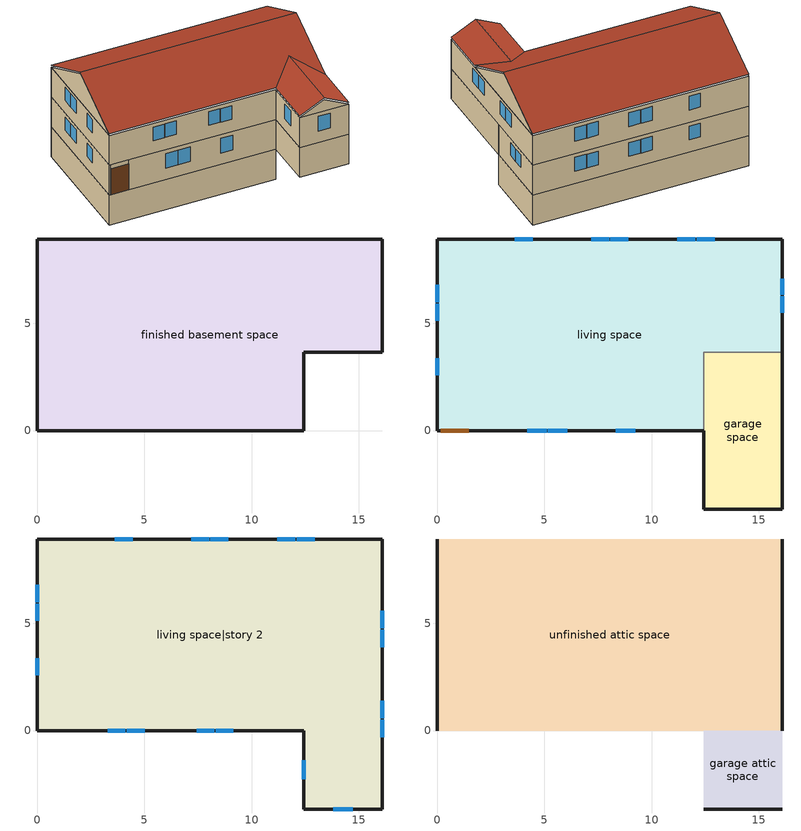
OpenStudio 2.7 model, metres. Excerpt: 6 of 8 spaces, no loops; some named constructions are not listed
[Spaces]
finished basement space
 floor foundation (FloorFndGrndFinB): 0,0 0,8.94 16.09,8.94 16.09,3.66 12.43,3.66 12.43,0 z-2.44
 wall foundation (WallFndGrndFinB): 0,8.94 0,0 12.43,0 12.43,3.66 16.09,3.66 16.09,8.94 0,8.94 z-2.44:0
garage space
 floor foundation (FloorFndGrndUnfinSlab): 12.43,-3.66 12.43,3.66 16.09,3.66 16.09,-3.66 z0
 wall outside (WallExtUninsUnfin): 12.43,0 12.43,-3.66 16.09,-3.66 16.09,3.66 z0:2.44
 wall to living space (WallIntFinInsUnfin Reversed): 16.09,3.66 12.43,3.66 12.43,0 z0:2.44
living space
 floor to finished basement space (FloorFinUninsFin): 0,0 0,8.94 16.09,8.94 16.09,3.66 12.43,3.66 12.43,0 z0
 wall outside (WallExtInsFin): 16.09,3.66 16.09,8.94 0,8.94 0,0 0.13,0 1.48,0 12.43,0 z0:2.44
 window (WindowConstruction): 4.21,0 5.1,0 / 5.16,0 6.06,0 / 8.33,0 9.23,0 z0.94:2.13; 12.94,8.94 12.1,8.94 / 12.04,8.94 11.2,8.94 / 8.92,8.94 8.08,8.94 / 8.01,8.94 7.17,8.94 / 4.44,8.94 3.6,8.94 z1.01:2.13; 0,6.8 0,5.99 / 0,5.93 0,5.12 / 0,3.38 0,2.58 z1.06:2.13; 16.09,5.51 16.09,6.27 / 16.09,6.33 16.09,7.09 z1.12:2.13
 door (Door): 0.15,0 1.46,0 z0:2.13
living space|story 2
 floor to garage space (FloorFinInsUnfin): 16.09,3.66 16.09,-3.66 12.43,-3.66 12.43,3.66 z2.44
 floor to living space (FloorFinUninsFin): 16.09,8.94 16.09,3.66 12.43,3.66 12.43,0 0,0 0,8.94 z2.44
 wall outside (WallExtInsFin): 0,8.94 0,0 12.43,0 12.43,-3.66 16.09,-3.66 16.09,8.94 0,8.94 z2.44:4.88
 window (WindowConstruction): 3.29,0 4.11,0 / 4.17,0 5,0 / 7.43,0 8.26,0 / 8.32,0 9.15,0 z3.47:4.57; 13.81,-3.66 14.71,-3.66 z3.37:4.57; 12.94,8.94 12.1,8.94 / 12.04,8.94 11.2,8.94 / 8.92,8.94 8.08,8.94 / 8.01,8.94 7.17,8.94 / 4.44,8.94 3.6,8.94 z3.45:4.57; 0,6.8 0,5.99 / 0,5.93 0,5.12 / 0,3.38 0,2.58 z3.49:4.57; 12.43,-1.38 12.43,-2.28 z3.38:4.57; 16.09,-0.32 16.09,0.51 / 16.09,0.57 16.09,1.4 / 16.09,3.88 16.09,4.71 / 16.09,4.77 16.09,5.6 z3.46:4.57
unfinished attic space
 floor to living space|story 2 (FloorFinInsUnfinAttic): 16.09,8.94 16.09,0 0,0 0,8.94 z4.88
 wall outside (WallExtUninsUnfin): 0,4.47,7.11 0,8.94,4.88 0,0,4.88; 16.09,4.47,7.11 16.09,0,4.88 16.09,8.94,4.88
 roof outside (RoofUnfinInsExt): 0,4.47,7.26 16.09,4.47,7.26 16.09,8.94,5.03 0,8.94,5.03; 0,4.47,7.26 0,0,5.03 12.43,0,5.03 14.26,1.83,5.94 16.09,0,5.03 16.09,4.47,7.26
garage attic space
 floor to living space|story 2 (FloorFinInsUnfinAttic): 12.43,-3.66 12.43,0 16.09,0 16.09,-3.66 z4.88
 wall outside (WallExtUninsUnfin): 12.43,-3.66,4.88 16.09,-3.66,4.88 14.26,-3.66,5.79
 roof outside (RoofUnfinInsExt): 12.43,0,5.03 12.43,-3.66,5.03 14.26,-3.66,5.94 14.26,1.83,5.94; 16.09,0,5.03 14.26,1.83,5.94 14.26,-3.66,5.94 16.09,-3.66,5.03
[Material] Roughness=Rough
Name | Thickness {m} | Conductivity {W/m-K} | Density {kg/m3} | Specific Heat {J/kg-K} | Thermal Absorptance | Solar Absorptance | Visible Absorptance
FloorUAAdditionalCeilingIns | 0.12827 | 0.0411113 | 16.02 | 1046.75
FloorUATrussandIns | 0.0889 | 0.0436674 | 50.7834 | 1165.1
Drywall 0.5 in. | 0.0127 | 0.160291 | 801 | 837.4 | 0.9 | 0.5 | 0.1
RoofSheathing | 0.01905 | 0.115458 | 512.64 | 1214.23
FloorIns | 0.1397 | 0.0489548 | 106.365 | 1151.69
Wood Floor | 0.015875 | 0.115458 | 544.68 | 1214.23
Floor Covering | 0.0127 | 0.0433444 | 54.468 | 1339.84 | 0.9 | 0.9
FloorFinStudAndAirFloor | 0.1397 | 0.557395 | 67.691 | 1210.98
WallSheathing | 0.0127 | 0.115458 | 512.64 | 1214.23
WallIntSheathing | 0.011176 | 0.115458 | 512.64 | 1214.23
WallSplineLayerOuter 1 | 0.0127 | 0.0456522 | 147.0636 | 1214.23
WallIns 1 | 0.066675 | 0.0391876 | 107.0136 | 1214.23
[Construction]
FloorFinInsUnfinAttic Reversed: Drywall 0.5 in., FloorUATrussandIns, FloorUAAdditionalCeilingIns
FloorFinInsUnfin Reversed: Floor Covering, Wood Floor, RoofSheathing, FloorIns
FloorFinUninsFin Reversed: Floor Covering, Wood Floor, RoofSheathing, FloorFinStudAndAirFloor, Drywall 0.5 in.
WallIntFinInsUnfin: WallSheathing, WallSplineLayerOuter 1, WallIns 1, WallSplineLayerOuter 1, WallIntSheathing
[Schedule:Ruleset]
res nv_1 avail schedule: Default Day Schedule=Schedule Day 21
[Schedule:Day]
Schedule Day 21: 24, 0, 0
res nv_1 availability schedule allday1 on; res nv_1 availability schedule allday1 on 1; res nv_1 availability schedule allday1 on 2; res nv_1 availability schedule allday1 on 3; res nv_1 availability schedule allday1 on 4; res nv_1 availability schedule allday1 on 5; res nv_1 availability schedule allday1 on 6; res nv_1 availability schedule allday1 on 7; res nv_1 availability schedule allday1 on 8; res nv_1 availability schedule allday1 on 9; res nv_1 availability schedule allday1 on 10; res nv_1 availability schedule allday1 on 11: 1, 0, 1, 2, 0, 1, 3, 0, 1, 4, 0, 1, 5, 0, 1, 6, 0, 1, 7, 0, 1, 8, 0, 1, 9, 0, 1, 10, 0, 1, 11, 0, 1, 12, 0, 1, 13, 0, 1, 14, 0, 1, 15, 0, 1, 16, 0, 1, 17, 0, 1, 18, 0, 1, 19, 0, 1, 20, 0, 1, 21, 0, 1, 22, 0, 1, 23, 0, 1, 24, 0, 1
[Schedule:Rule] Schedule Ruleset=res nv_1 avail schedule; Apply Monday=Yes; Apply Wednesday=Yes; Apply Friday=Yes; Date Specification Type=DateRange; Start Day=1
Name | Rule Order | Day Schedule | Start Month | End Month | End Day
res nv_1 availability schedule allday ruleset1 on | 11 | res nv_1 availability schedule allday1 on | 1 | 1 | 31
res nv_1 availability schedule allday ruleset2 on | 10 | res nv_1 availability schedule allday1 on 1 | 2 | 2 | 28
res nv_1 availability schedule allday ruleset3 on | 9 | res nv_1 availability schedule allday1 on 2 | 3 | 3 | 31
res nv_1 availability schedule allday ruleset4 on | 8 | res nv_1 availability schedule allday1 on 3 | 4 | 4 | 30
res nv_1 availability schedule allday ruleset5 on | 7 | res nv_1 availability schedule allday1 on 4 | 5 | 5 | 31
res nv_1 availability schedule allday ruleset6 on | 6 | res nv_1 availability schedule allday1 on 5 | 6 | 6 | 30
res nv_1 availability schedule allday ruleset7 on | 5 | res nv_1 availability schedule allday1 on 6 | 7 | 7 | 31
res nv_1 availability schedule allday ruleset8 on | 4 | res nv_1 availability schedule allday1 on 7 | 8 | 8 | 31
res nv_1 availability schedule allday ruleset9 on | 3 | res nv_1 availability schedule allday1 on 8 | 9 | 9 | 30
res nv_1 availability schedule allday ruleset10 on | 2 | res nv_1 availability schedule allday1 on 9 | 10 | 10 | 31
res nv_1 availability schedule allday ruleset11 on | 1 | res nv_1 availability schedule allday1 on 10 | 11 | 11 | 30
res nv_1 availability schedule allday ruleset12 on | 0 | res nv_1 availability schedule allday1 on 11 | 12 | 12 | 31
